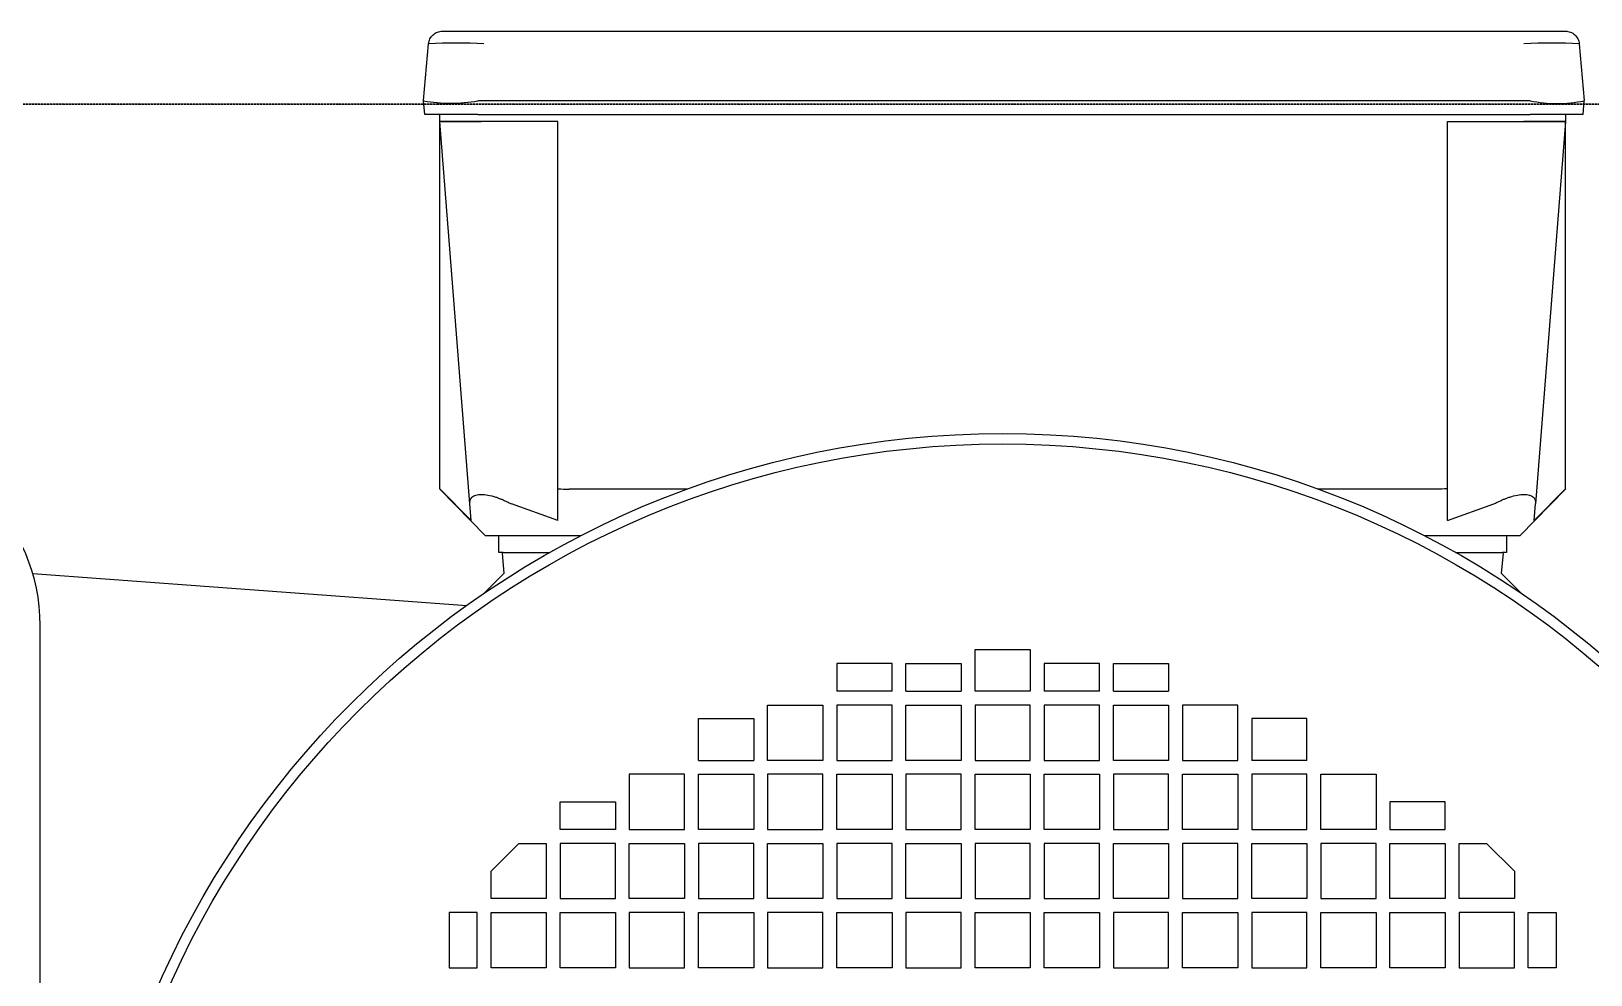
# Model space of a CAD drawing. Extents: x -599358 to 2865263, y -1062760 to 486533.
# Drawn here: x 988634.2 to 988878.1, y -668429.4 to -668281.8 of the extents above; entities that cross this region are included whole.
import ezdxf

# ---------------------------------------------------------------- set-up
doc = ezdxf.new("R2010")
doc.units = 0
doc.linetypes.add('DASH', pattern=[0.35, 0.25, -0.1])
doc.layers.add('JVOG4900B6S8', color=7, linetype='Continuous')
doc.layers.add('N090403-0000263_', color=7, linetype='Continuous')

# ---------------------------------------------------------------- blocks, each defined once
blk = doc.blocks.new('23423wer')
at = {"color": 1, "linetype": 'DASH'}
blk.add_line((-1667421.02, 542339.9), (-1674651.93, 542339.9), dxfattribs=at)
at = {"layer": 'JVOG4900B6S8', "color": 1, "linetype": 'Continuous'}
for p, q in [((-1672077.38, 542340.3), (-1672076.81, 542346.84)), ((-1672075.21, 542348.3), (-1672070.43, 542348.3)), ((-1672070.43, 542348.3), (-1671950.73, 542348.3)), ((-1671950.73, 542348.3), (-1671945.95, 542348.3)), ((-1671944.35, 542346.84), (-1671943.78, 542340.3)), ((-1672077.38, 542340.3), (-1672077.38, 542340.29)), ((-1672077.24, 542338.7), (-1672077.38, 542340.29)), ((-1672071, 542340.3), (-1671950.16, 542340.3)), ((-1671943.92, 542338.7), (-1671943.78, 542340.29)), ((-1671943.78, 542340.29), (-1671943.78, 542340.3)), ((-1672071.14, 542338.7), (-1672077.24, 542338.7)), ((-1672075.52, 542337.9), (-1672075.52, 542338.7)), ((-1672070.72, 542337.9), (-1672075.52, 542337.9)), ((-1672075.52, 542337.9), (-1672070.74, 542337.9)), ((-1672075.52, 542295.62), (-1672075.52, 542337.9)), ((-1672072.06, 542293.87), (-1672075.52, 542337.9)), ((-1672071.14, 542338.7), (-1671950.02, 542338.7)), ((-1672070.72, 542337.9), (-1672070.74, 542337.9)), ((-1672061.92, 542337.9), (-1672070.72, 542337.9)), ((-1672061.92, 542295.62), (-1672061.92, 542337.9)), ((-1671959.52, 542295.62), (-1671959.52, 542337.9)), ((-1671959.52, 542337.9), (-1671950.72, 542337.9)), ((-1671950.71, 542337.9), (-1671950.72, 542337.9)), ((-1671945.92, 542337.9), (-1671950.72, 542337.9)), ((-1671950.71, 542337.9), (-1671945.92, 542337.9)), ((-1671943.92, 542338.7), (-1671950.02, 542338.7)), ((-1671945.92, 542337.9), (-1671949.39, 542293.87)), ((-1671945.92, 542338.7), (-1671945.92, 542337.9)), ((-1671945.92, 542295.62), (-1671945.92, 542337.9)), ((-1672071.91, 542291.98), (-1672075.52, 542295.62)), ((-1672075.52, 542295.62), (-1672075.52, 542295.57)), ((-1672070.25, 542290.22), (-1672075.52, 542295.57)), ((-1672061.92, 542291.98), (-1672061.92, 542295.62)), ((-1672047.04, 542295.57), (-1672060.61, 542295.57)), ((-1671960.83, 542295.57), (-1671974.4, 542295.57)), ((-1671959.52, 542291.98), (-1671959.52, 542295.62)), ((-1671951.2, 542290.22), (-1671945.92, 542295.57)), ((-1671949.53, 542291.98), (-1671945.92, 542295.62)), ((-1671945.92, 542295.62), (-1671945.92, 542295.57)), ((-1672071.91, 542291.98), (-1672072.06, 542293.87)), ((-1672061.92, 542291.98), (-1672067.27, 542293.87)), ((-1671959.52, 542291.98), (-1671954.17, 542293.87)), ((-1671949.53, 542291.98), (-1671949.39, 542293.87)), ((-1672060.61, 542290.22), (-1672070.25, 542290.22)), ((-1672068.72, 542288.3), (-1672068.72, 542290.22)), ((-1672059.27, 542290.22), (-1672060.61, 542290.22)), ((-1671960.83, 542290.22), (-1671962.17, 542290.22)), ((-1671951.2, 542290.22), (-1671960.83, 542290.22)), ((-1671952.72, 542290.22), (-1671952.72, 542288.3)), ((-1672068.21, 542288.3), (-1672068.72, 542288.3)), ((-1672068.11, 542285.9), (-1672068.31, 542288.19)), ((-1672068.21, 542288.3), (-1672062.83, 542288.3)), ((-1671958.61, 542288.3), (-1671953.23, 542288.3)), ((-1671953.13, 542288.19), (-1671953.33, 542285.9)), ((-1671952.72, 542288.3), (-1671953.23, 542288.3)), ((-1672122.38, 542285.87), (-1672072.41, 542282.2)), ((-1672070.4, 542283.6), (-1672068.11, 542285.9)), ((-1671953.33, 542285.9), (-1671951.05, 542283.6)), ((-1672013.9, 542272.32), (-1672013.9, 542277.12)), ((-1672013.9, 542277.12), (-1672007.54, 542277.12)), ((-1672007.54, 542277.12), (-1672007.54, 542272.32)), ((-1672023.46, 542275.52), (-1672029.82, 542275.52)), ((-1672029.82, 542275.52), (-1672029.82, 542272.32)), ((-1672023.46, 542272.32), (-1672023.46, 542275.52)), ((-1672021.86, 542272.32), (-1672021.86, 542275.52)), ((-1672021.86, 542275.52), (-1672015.5, 542275.52)), ((-1672015.5, 542275.52), (-1672015.5, 542272.32)), ((-1672005.94, 542275.52), (-1672005.94, 542272.32)), ((-1671999.58, 542275.52), (-1672005.94, 542275.52)), ((-1671999.58, 542272.32), (-1671999.58, 542275.52)), ((-1671997.98, 542272.32), (-1671997.98, 542275.52)), ((-1671997.98, 542275.52), (-1671991.62, 542275.52)), ((-1671991.62, 542275.52), (-1671991.62, 542272.32)), ((-1672023.46, 542272.32), (-1672029.82, 542272.32)), ((-1672021.86, 542272.32), (-1672015.5, 542272.32)), ((-1672007.54, 542272.32), (-1672013.9, 542272.32)), ((-1671999.58, 542272.32), (-1672005.94, 542272.32)), ((-1671997.98, 542272.32), (-1671991.62, 542272.32)), ((-1672037.78, 542264.36), (-1672037.78, 542270.72)), ((-1672037.78, 542270.72), (-1672031.42, 542270.72)), ((-1672031.42, 542270.72), (-1672031.42, 542264.36)), ((-1672029.82, 542270.72), (-1672029.82, 542264.36)), ((-1672023.46, 542270.72), (-1672029.82, 542270.72)), ((-1672023.46, 542264.36), (-1672023.46, 542270.72)), ((-1672021.86, 542264.36), (-1672021.86, 542270.72)), ((-1672021.86, 542270.72), (-1672015.5, 542270.72)), ((-1672015.5, 542270.72), (-1672015.5, 542264.36)), ((-1672013.9, 542270.72), (-1672013.9, 542264.36)), ((-1672007.54, 542270.72), (-1672013.9, 542270.72)), ((-1672007.54, 542264.36), (-1672007.54, 542270.72)), ((-1672005.94, 542270.72), (-1672005.94, 542264.36)), ((-1671999.58, 542270.72), (-1672005.94, 542270.72)), ((-1671999.58, 542264.36), (-1671999.58, 542270.72)), ((-1671997.98, 542264.36), (-1671997.98, 542270.72)), ((-1671997.98, 542270.72), (-1671991.62, 542270.72)), ((-1671991.62, 542270.72), (-1671991.62, 542264.36)), ((-1671990.02, 542270.72), (-1671990.02, 542264.36)), ((-1671983.66, 542270.72), (-1671990.02, 542270.72)), ((-1671983.66, 542264.36), (-1671983.66, 542270.72)), ((-1672045.74, 542269.16), (-1672039.38, 542269.16)), ((-1672045.74, 542264.36), (-1672045.74, 542269.16)), ((-1672039.38, 542269.16), (-1672039.38, 542264.36)), ((-1671982.06, 542269.16), (-1671982.06, 542264.36)), ((-1671975.7, 542269.16), (-1671982.06, 542269.16)), ((-1671975.7, 542264.36), (-1671975.7, 542269.16)), ((-1672045.74, 542264.36), (-1672039.38, 542264.36)), ((-1672031.42, 542264.36), (-1672037.78, 542264.36)), ((-1672029.82, 542264.36), (-1672023.46, 542264.36)), ((-1672015.5, 542264.36), (-1672021.86, 542264.36)), ((-1672013.9, 542264.36), (-1672007.54, 542264.36)), ((-1672005.94, 542264.36), (-1671999.58, 542264.36)), ((-1671991.62, 542264.36), (-1671997.98, 542264.36)), ((-1671990.02, 542264.36), (-1671983.66, 542264.36)), ((-1671975.7, 542264.36), (-1671982.06, 542264.36)), ((-1672047.34, 542262.76), (-1672053.7, 542262.76)), ((-1672053.7, 542262.76), (-1672053.7, 542256.4)), ((-1672047.34, 542256.4), (-1672047.34, 542262.76)), ((-1672045.74, 542256.4), (-1672045.74, 542262.76)), ((-1672045.74, 542262.76), (-1672039.38, 542262.76)), ((-1672039.38, 542262.76), (-1672039.38, 542256.4)), ((-1672037.78, 542262.76), (-1672037.78, 542256.4)), ((-1672031.42, 542262.76), (-1672037.78, 542262.76)), ((-1672031.42, 542256.4), (-1672031.42, 542262.76)), ((-1672029.82, 542256.4), (-1672029.82, 542262.76)), ((-1672029.82, 542262.76), (-1672023.46, 542262.76)), ((-1672023.46, 542262.76), (-1672023.46, 542256.4)), ((-1672015.5, 542262.76), (-1672021.86, 542262.76)), ((-1672021.86, 542262.76), (-1672021.86, 542256.4)), ((-1672015.5, 542256.4), (-1672015.5, 542262.76)), ((-1672013.9, 542256.4), (-1672013.9, 542262.76)), ((-1672013.9, 542262.76), (-1672007.54, 542262.76)), ((-1672007.54, 542262.76), (-1672007.54, 542256.4)), ((-1672005.94, 542256.4), (-1672005.94, 542262.76)), ((-1672005.94, 542262.76), (-1671999.58, 542262.76)), ((-1671999.58, 542262.76), (-1671999.58, 542256.4)), ((-1671991.62, 542262.76), (-1671997.98, 542262.76)), ((-1671997.98, 542262.76), (-1671997.98, 542256.4)), ((-1671991.62, 542256.4), (-1671991.62, 542262.76)), ((-1671990.02, 542256.4), (-1671990.02, 542262.76)), ((-1671990.02, 542262.76), (-1671983.66, 542262.76)), ((-1671983.66, 542262.76), (-1671983.66, 542256.4)), ((-1671982.06, 542262.76), (-1671982.06, 542256.4)), ((-1671975.7, 542262.76), (-1671982.06, 542262.76)), ((-1671975.7, 542256.4), (-1671975.7, 542262.76)), ((-1671974.1, 542256.4), (-1671974.1, 542262.76)), ((-1671974.1, 542262.76), (-1671967.74, 542262.76)), ((-1671967.74, 542262.76), (-1671967.74, 542256.4)), ((-1672061.66, 542256.4), (-1672061.66, 542259.6)), ((-1672061.66, 542259.6), (-1672055.3, 542259.6)), ((-1672055.3, 542259.6), (-1672055.3, 542256.4)), ((-1671966.14, 542259.6), (-1671966.14, 542256.4)), ((-1671959.78, 542259.6), (-1671966.14, 542259.6)), ((-1671959.78, 542256.4), (-1671959.78, 542259.6)), ((-1672055.3, 542256.4), (-1672061.66, 542256.4)), ((-1672053.7, 542256.4), (-1672047.34, 542256.4)), ((-1672039.38, 542256.4), (-1672045.74, 542256.4)), ((-1672037.78, 542256.4), (-1672031.42, 542256.4)), ((-1672023.46, 542256.4), (-1672029.82, 542256.4)), ((-1672021.86, 542256.4), (-1672015.5, 542256.4)), ((-1672007.54, 542256.4), (-1672013.9, 542256.4)), ((-1671999.58, 542256.4), (-1672005.94, 542256.4)), ((-1671997.98, 542256.4), (-1671991.62, 542256.4)), ((-1671983.66, 542256.4), (-1671990.02, 542256.4)), ((-1671982.06, 542256.4), (-1671975.7, 542256.4)), ((-1671967.74, 542256.4), (-1671974.1, 542256.4)), ((-1671966.14, 542256.4), (-1671959.78, 542256.4)), ((-1672069.62, 542251.6), (-1672066.42, 542254.8)), ((-1672066.42, 542254.8), (-1672063.26, 542254.8)), ((-1672063.26, 542254.8), (-1672063.26, 542248.44)), ((-1672061.66, 542254.8), (-1672061.66, 542248.44)), ((-1672055.3, 542254.8), (-1672061.66, 542254.8)), ((-1672055.3, 542248.44), (-1672055.3, 542254.8)), ((-1672053.7, 542248.44), (-1672053.7, 542254.8)), ((-1672053.7, 542254.8), (-1672047.34, 542254.8)), ((-1672047.34, 542254.8), (-1672047.34, 542248.44)), ((-1672045.74, 542254.8), (-1672045.74, 542248.44)), ((-1672039.38, 542254.8), (-1672045.74, 542254.8)), ((-1672039.38, 542248.44), (-1672039.38, 542254.8)), ((-1672037.78, 542254.8), (-1672031.42, 542254.8)), ((-1672037.78, 542248.44), (-1672037.78, 542254.8)), ((-1672031.42, 542254.8), (-1672031.42, 542248.44)), ((-1672029.82, 542254.8), (-1672029.82, 542248.44)), ((-1672023.46, 542254.8), (-1672029.82, 542254.8)), ((-1672023.46, 542248.44), (-1672023.46, 542254.8)), ((-1672021.86, 542248.44), (-1672021.86, 542254.8)), ((-1672021.86, 542254.8), (-1672015.5, 542254.8)), ((-1672015.5, 542254.8), (-1672015.5, 542248.44)), ((-1672013.9, 542254.8), (-1672013.9, 542248.44)), ((-1672007.54, 542254.8), (-1672013.9, 542254.8)), ((-1672007.54, 542248.44), (-1672007.54, 542254.8)), ((-1672005.94, 542254.8), (-1672005.94, 542248.44)), ((-1671999.58, 542254.8), (-1672005.94, 542254.8)), ((-1671999.58, 542248.44), (-1671999.58, 542254.8)), ((-1671997.98, 542248.44), (-1671997.98, 542254.8)), ((-1671997.98, 542254.8), (-1671991.62, 542254.8)), ((-1671991.62, 542254.8), (-1671991.62, 542248.44)), ((-1671990.02, 542254.8), (-1671990.02, 542248.44)), ((-1671983.66, 542254.8), (-1671990.02, 542254.8)), ((-1671983.66, 542248.44), (-1671983.66, 542254.8)), ((-1671982.06, 542248.44), (-1671982.06, 542254.8)), ((-1671982.06, 542254.8), (-1671975.7, 542254.8)), ((-1671975.7, 542254.8), (-1671975.7, 542248.44)), ((-1671967.74, 542254.8), (-1671974.1, 542254.8)), ((-1671974.1, 542254.8), (-1671974.1, 542248.44)), ((-1671967.74, 542248.44), (-1671967.74, 542254.8)), ((-1671966.14, 542248.44), (-1671966.14, 542254.8)), ((-1671966.14, 542254.8), (-1671959.78, 542254.8)), ((-1671959.78, 542254.8), (-1671959.78, 542248.44)), ((-1671958.18, 542248.44), (-1671958.18, 542254.8)), ((-1671958.18, 542254.8), (-1671955.02, 542254.8)), ((-1671955.02, 542254.8), (-1671951.82, 542251.6)), ((-1672069.62, 542248.44), (-1672069.62, 542251.6)), ((-1671951.82, 542251.6), (-1671951.82, 542248.44)), ((-1672063.26, 542248.44), (-1672069.62, 542248.44)), ((-1672061.66, 542248.44), (-1672055.3, 542248.44)), ((-1672047.34, 542248.44), (-1672053.7, 542248.44)), ((-1672045.74, 542248.44), (-1672039.38, 542248.44)), ((-1672031.42, 542248.44), (-1672037.78, 542248.44)), ((-1672029.82, 542248.44), (-1672023.46, 542248.44)), ((-1672015.5, 542248.44), (-1672021.86, 542248.44)), ((-1672013.9, 542248.44), (-1672007.54, 542248.44)), ((-1672005.94, 542248.44), (-1671999.58, 542248.44)), ((-1671991.62, 542248.44), (-1671997.98, 542248.44)), ((-1671990.02, 542248.44), (-1671983.66, 542248.44)), ((-1671975.7, 542248.44), (-1671982.06, 542248.44)), ((-1671974.1, 542248.44), (-1671967.74, 542248.44)), ((-1671959.78, 542248.44), (-1671966.14, 542248.44)), ((-1671951.82, 542248.44), (-1671958.18, 542248.44)), ((-1672074.42, 542246.84), (-1672074.42, 542240.48)), ((-1672071.22, 542246.84), (-1672074.42, 542246.84)), ((-1672071.22, 542240.48), (-1672071.22, 542246.84)), ((-1672069.62, 542246.84), (-1672063.26, 542246.84)), ((-1672069.62, 542240.48), (-1672069.62, 542246.84)), ((-1672063.26, 542246.84), (-1672063.26, 542240.48)), ((-1672061.66, 542240.48), (-1672061.66, 542246.84)), ((-1672061.66, 542246.84), (-1672055.3, 542246.84)), ((-1672055.3, 542246.84), (-1672055.3, 542240.48)), ((-1672053.7, 542246.84), (-1672053.7, 542240.48)), ((-1672047.34, 542246.84), (-1672053.7, 542246.84)), ((-1672047.34, 542240.48), (-1672047.34, 542246.84)), ((-1672045.74, 542246.84), (-1672039.38, 542246.84)), ((-1672045.74, 542240.48), (-1672045.74, 542246.84)), ((-1672039.38, 542246.84), (-1672039.38, 542240.48)), ((-1672031.42, 542246.84), (-1672037.78, 542246.84)), ((-1672037.78, 542246.84), (-1672037.78, 542240.48)), ((-1672031.42, 542240.48), (-1672031.42, 542246.84)), ((-1672029.82, 542240.48), (-1672029.82, 542246.84)), ((-1672029.82, 542246.84), (-1672023.46, 542246.84)), ((-1672023.46, 542246.84), (-1672023.46, 542240.48)), ((-1672015.5, 542246.84), (-1672021.86, 542246.84)), ((-1672021.86, 542246.84), (-1672021.86, 542240.48)), ((-1672015.5, 542240.48), (-1672015.5, 542246.84)), ((-1672013.9, 542240.48), (-1672013.9, 542246.84)), ((-1672013.9, 542246.84), (-1672007.54, 542246.84)), ((-1672007.54, 542246.84), (-1672007.54, 542240.48)), ((-1672005.94, 542240.48), (-1672005.94, 542246.84)), ((-1672005.94, 542246.84), (-1671999.58, 542246.84)), ((-1671999.58, 542246.84), (-1671999.58, 542240.48)), ((-1671997.98, 542246.84), (-1671997.98, 542240.48)), ((-1671991.62, 542246.84), (-1671997.98, 542246.84)), ((-1671991.62, 542240.48), (-1671991.62, 542246.84)), ((-1671990.02, 542240.48), (-1671990.02, 542246.84)), ((-1671990.02, 542246.84), (-1671983.66, 542246.84)), ((-1671983.66, 542246.84), (-1671983.66, 542240.48)), ((-1671982.06, 542246.84), (-1671982.06, 542240.48)), ((-1671975.7, 542246.84), (-1671982.06, 542246.84)), ((-1671975.7, 542240.48), (-1671975.7, 542246.84)), ((-1671974.1, 542240.48), (-1671974.1, 542246.84)), ((-1671974.1, 542246.84), (-1671967.74, 542246.84)), ((-1671967.74, 542246.84), (-1671967.74, 542240.48)), ((-1671966.14, 542240.48), (-1671966.14, 542246.84)), ((-1671966.14, 542246.84), (-1671959.78, 542246.84)), ((-1671959.78, 542246.84), (-1671959.78, 542240.48)), ((-1671958.18, 542246.84), (-1671958.18, 542240.48)), ((-1671951.82, 542246.84), (-1671958.18, 542246.84)), ((-1671951.82, 542240.48), (-1671951.82, 542246.84)), ((-1671950.22, 542240.48), (-1671950.22, 542246.84)), ((-1671950.22, 542246.84), (-1671947.02, 542246.84)), ((-1671947.02, 542246.84), (-1671947.02, 542240.48)), ((-1672074.42, 542240.48), (-1672071.22, 542240.48)), ((-1672063.26, 542240.48), (-1672069.62, 542240.48)), ((-1672055.3, 542240.48), (-1672061.66, 542240.48)), ((-1672053.7, 542240.48), (-1672047.34, 542240.48)), ((-1672039.38, 542240.48), (-1672045.74, 542240.48)), ((-1672037.78, 542240.48), (-1672031.42, 542240.48)), ((-1672023.46, 542240.48), (-1672029.82, 542240.48)), ((-1672021.86, 542240.48), (-1672015.5, 542240.48)), ((-1672007.54, 542240.48), (-1672013.9, 542240.48)), ((-1671999.58, 542240.48), (-1672005.94, 542240.48)), ((-1671997.98, 542240.48), (-1671991.62, 542240.48)), ((-1671983.66, 542240.48), (-1671990.02, 542240.48)), ((-1671982.06, 542240.48), (-1671975.7, 542240.48)), ((-1671967.74, 542240.48), (-1671974.1, 542240.48)), ((-1671959.78, 542240.48), (-1671966.14, 542240.48)), ((-1671958.18, 542240.48), (-1671951.82, 542240.48)), ((-1671947.02, 542240.48), (-1671950.22, 542240.48))]:
    blk.add_line(p, q, dxfattribs=at)
for radius in [106.08, 104.88]:
    blk.add_circle((-1672010.72, 542195.9), radius, dxfattribs=at)
for centre, radius, start, end in [((-1672073.62, 542285.67), 61.25, 87.0168, 92.9832), ((-1671947.54, 542285.67), 61.25, 87.0168, 92.9832), ((-1672074.26, 542357.02), 17.02, 259.4517, 280.5569), ((-1671946.9, 542355.04), 15.07, 258.0651, 281.935), ((-1672068.21, 542288.2), 0.1, 90, 185), ((-1671953.23, 542288.2), 0.1, 355, 90)]:
    blk.add_arc(centre, radius, start, end, dxfattribs=at)
for centre, major_axis, start_param, end_param in [((-1672074.17, 542303.58), (3.26, 36.71), 0.015429, 0.037104), ((-1671946.99, 542303.58), (-3.26, 36.71), -0.037104, -0.015429)]:
    blk.add_ellipse(centre, major_axis=major_axis, ratio=0.173643, start_param=start_param, end_param=end_param, dxfattribs=at)
for points, knots in [([(-1672076.81, 542346.84), (-1672076.79, 542347.03), (-1672076.74, 542347.23), (-1672076.56, 542347.58), (-1672076.44, 542347.74), (-1672076.15, 542348.01), (-1672075.98, 542348.12), (-1672075.61, 542348.26), (-1672075.41, 542348.3), (-1672075.21, 542348.3)], [0, 0, 0, 0, 0.25, 0.25, 0.5, 0.5, 0.75, 0.75, 1, 1, 1, 1]), ([(-1671945.95, 542348.3), (-1671945.75, 542348.3), (-1671945.55, 542348.26), (-1671945.18, 542348.12), (-1671945.01, 542348.01), (-1671944.72, 542347.74), (-1671944.6, 542347.58), (-1671944.42, 542347.23), (-1671944.37, 542347.03), (-1671944.35, 542346.84)], [0, 0, 0, 0, 0.25, 0.25, 0.5, 0.5, 0.75, 0.75, 1, 1, 1, 1]), ([(-1672072.06, 542293.87), (-1672072.06, 542293.91), (-1672072.06, 542293.98), (-1672072.06, 542294.07), (-1672072.05, 542294.16), (-1672072.03, 542294.25), (-1672072.01, 542294.33), (-1672071.98, 542294.41), (-1672071.94, 542294.48), (-1672071.9, 542294.55), (-1672071.85, 542294.61), (-1672071.71, 542294.75), (-1672071.4, 542294.92), (-1672070.77, 542295), (-1672069.99, 542294.92), (-1672069.28, 542294.74), (-1672068.74, 542294.55), (-1672068.39, 542294.41), (-1672068.02, 542294.25), (-1672067.65, 542294.07), (-1672067.4, 542293.94), (-1672067.27, 542293.87)], [0, 0, 0, 0, 0.026889, 0.053327, 0.079326, 0.104899, 0.130059, 0.154819, 0.179193, 0.203198, 0.226848, 0.25016, 0.377028, 0.499166, 0.621807, 0.749182, 0.796258, 0.844759, 0.894809, 0.946521, 1, 1, 1, 1]), ([(-1671954.17, 542293.87), (-1671954.11, 542293.91), (-1671953.98, 542293.98), (-1671953.79, 542294.07), (-1671953.61, 542294.16), (-1671953.42, 542294.25), (-1671953.24, 542294.33), (-1671953.06, 542294.41), (-1671952.88, 542294.48), (-1671952.7, 542294.55), (-1671952.53, 542294.61), (-1671952.11, 542294.75), (-1671951.46, 542294.92), (-1671950.68, 542295), (-1671950.05, 542294.92), (-1671949.71, 542294.74), (-1671949.54, 542294.55), (-1671949.46, 542294.41), (-1671949.41, 542294.25), (-1671949.38, 542294.07), (-1671949.38, 542293.94), (-1671949.39, 542293.87)], [0, 0, 0, 0, 0.026889, 0.053327, 0.079326, 0.104899, 0.130059, 0.154819, 0.179193, 0.203198, 0.226848, 0.25016, 0.377028, 0.499166, 0.621807, 0.749182, 0.796258, 0.844759, 0.894809, 0.946521, 1, 1, 1, 1])]:
    blk.add_open_spline(points, degree=3, knots=knots, dxfattribs=at)
for points in [[(-1672061.92, 542295.62), (-1672061.49, 542295.59), (-1672061.05, 542295.57), (-1672060.61, 542295.57)], [(-1671959.52, 542295.62), (-1671959.96, 542295.59), (-1671960.39, 542295.57), (-1671960.83, 542295.57)]]:
    blk.add_open_spline(points, degree=3, dxfattribs=at)
at = {"layer": 'N090403-0000263_', "color": 1, "linetype": 'Continuous'}
blk.add_line((-1672121.52, 542043.1), (-1672121.52, 542279.9), dxfattribs=at)
blk.add_arc((-1672142.72, 542279.9), 21.2, 0, 90, dxfattribs=at)
blk = doc.blocks.new('23423wer-M')
at = {"color": 1, "linetype": 'DASH'}
blk.add_line((1667421.02, 542339.9), (1674651.93, 542339.9), dxfattribs=at)

msp = doc.modelspace()

# ---------------------------------------------------------------- block references
at = {"xscale": 1.35874988235309, "yscale": 1.35874988235309, "zscale": 1.35874988235309}
for name, p in [('23423wer-M', (-1285955.74, -1405197.51)), ('23423wer', (3260630.5, -1405197.51))]:
    msp.add_blockref(name, p, dxfattribs=at)

doc.saveas('drawing.dxf')
